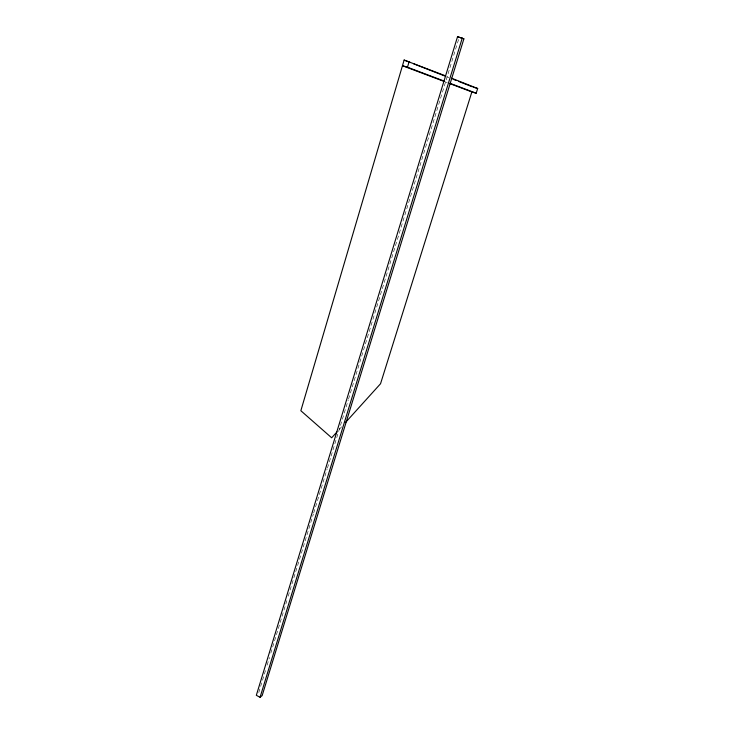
<?xml version="1.0" encoding="UTF-8"?>
<svg xmlns="http://www.w3.org/2000/svg" width="734" height="734" viewBox="0 0 734 734"><rect width="100%" height="100%" fill="white"/><g stroke="black" fill="none" stroke-linecap="round" stroke-linejoin="round"><path stroke-width="0.55" stroke-dasharray="3.67 2.75" d="M258.763 692.52L265.8 669.527M267.139 665.151L269.479 657.49M270.818 653.113L286.893 600.559M288.233 596.182L313.354 514.075M313.693 512.983L327.089 469.191M327.428 468.099L330.777 457.154M331.107 456.062L348.191 400.223M348.522 399.131L459.163 37.526M339.301 429.344L341.594 426.812M445.171 81.85L447.309 82.658M446.722 76.767L448.859 77.602"/><path stroke-width="1.1" d="M445.575 75.859L404.122 60.06L300.848 410.719L331.667 437.794L337.007 431.876M443.997 81.024L407.48 67.207L409.159 61.537M457.539 36.7L256.331 695.3L260.056 697.3L262.148 695.603L463.879 38.847L457.539 36.7L463.879 38.847M260.056 697.3L462.273 38.03M449.447 83.465L471.87 91.933L380.542 383.735L345.411 422.591M471.87 91.933L476.192 93.218L477.669 88.493L451.428 78.162M407.48 67.207L402.461 65.721L444.107 81.446M473.347 87.208L477.669 88.493M449.869 83.254L476.192 93.218M404.122 60.06L410.517 62.564M413.71 63.821L444.593 75.932M453.117 79.272L456.309 80.529M458.438 81.364L472.283 86.795"/></g></svg>
